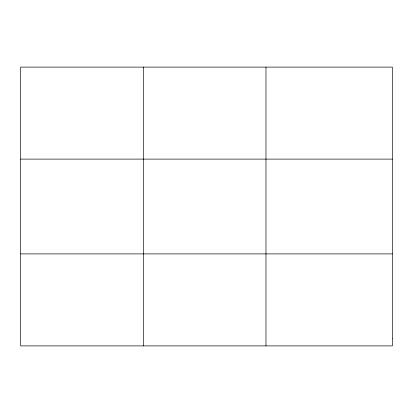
<?xml version="1.0" encoding="UTF-8"?>
<svg xmlns="http://www.w3.org/2000/svg" width="413" height="413" viewBox="0 0 413 413"><rect width="100%" height="100%" fill="white"/><g stroke="black" fill="none" stroke-linecap="round" stroke-linejoin="round"><path stroke-width="0.62" d="M143.311 67.107L143.311 345.893M265.972 67.107L265.972 345.893M20.65 159.108L392.35 159.108M20.65 253.892L392.35 253.892M392.35 338.82L392.35 345.893L20.65 345.893L20.65 67.107L392.35 67.107L392.35 338.82"/></g></svg>
